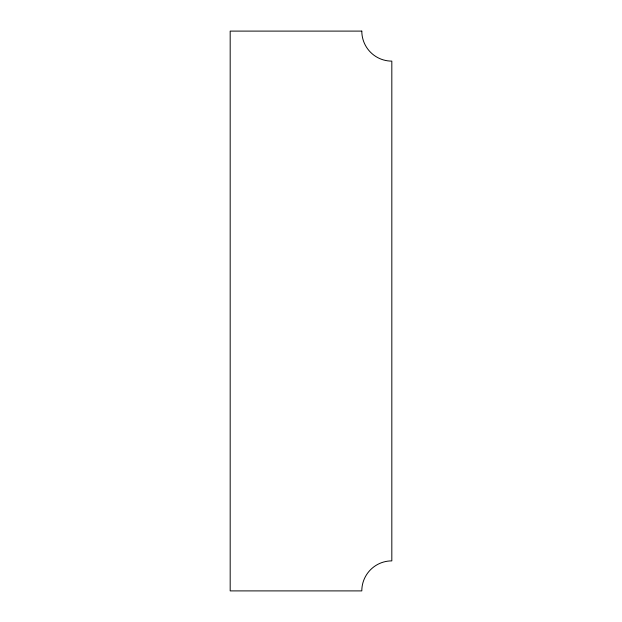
<?xml version="1.0" encoding="UTF-8"?>
<svg xmlns="http://www.w3.org/2000/svg" width="622" height="622" viewBox="0 0 622 622"><rect width="100%" height="100%" fill="white"/><g stroke="black" fill="none" stroke-linecap="round" stroke-linejoin="round"><path stroke-width="0.93" d="M361.802 31.1L230.179 31.1L230.179 590.9L361.802 590.9A30.019 30.019 0 0 1 391.821 560.881L391.821 61.119A30.019 30.019 0 0 1 361.802 31.1"/></g></svg>
